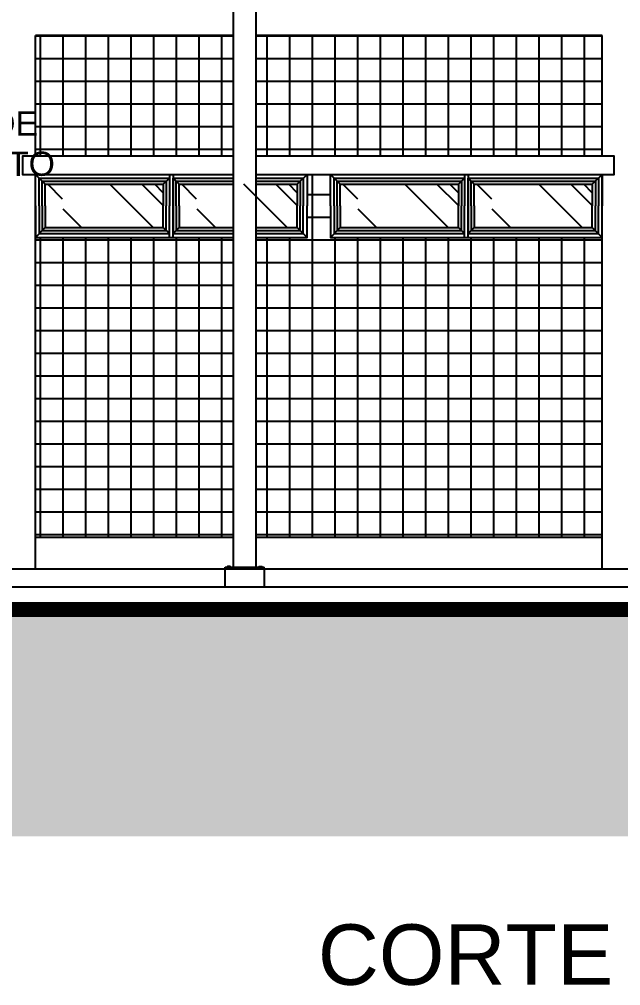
# Model space of a CAD drawing. Header units: metres. Extents: x 2494 to 3558, y 282 to 553.
# Drawn here: x 2935.36 to 2939.34, y 328.4 to 334.8 of the extents above; entities that cross this region are included whole.
import ezdxf
from ezdxf import colors
from ezdxf.entities.mleader import LeaderData, LeaderLine
from ezdxf.math import Vec2, Vec3

# ---------------------------------------------------------------- set-up
doc = ezdxf.new("R2010")
doc.units = ezdxf.units.M
doc.header["$LTSCALE"] = 7
doc.header["$MEASUREMENT"] = 0
doc.layers.add('HACH', color=251, linetype='Continuous', lineweight=5)
for name, color, linetype in [('HACHURA', 251, 'Continuous'), ('HACHURA PISOS', 250, 'Continuous'), ('PENA 0.2', 2, 'Continuous'), ('PENA 01', 1, 'Continuous'), ('PENA 02', 2, 'Continuous'), ('PENA 06', 6, 'Continuous'), ('TXT ESPECIFICAÇÕES', 7, 'Continuous')]:
    doc.layers.add(name, color=color, linetype=linetype)
doc.styles.add('Luana', font='arial.ttf')
doc.styles.get("Standard").update_dxf_attribs({"font": 'arial.ttf'})
pattern_1 = [(135, (-9.201249999999163, 2.258333333333383), (-0.4242640687119287, 1.131370849898476), [7.5, -1, 2.5, -0.5]), (135, (-9.494699314191621, 2.90533603811906), (0.8237794000823279, 0.1166726188957805), [1.5, -0.165, 3, -0.375]), (135, (-9.077506313291451, 2.735630410634315), (-1.60159685938753, 2.075358402782517), [4, -0.7, 2, -0.5])]
pattern_2 = [(135, (-8.3149999999996, 2.258333333333383), (-0.4242640687119287, 1.131370849898476), [7.5, -1, 2.5, -0.5]), (135, (-8.608449314192057, 2.90533603811906), (0.8237794000823279, 0.1166726188957805), [1.5, -0.165, 3, -0.375]), (135, (-8.191256313291888, 2.735630410634315), (-1.60159685938753, 2.075358402782517), [4, -0.7, 2, -0.5])]
pattern_3 = [(135, (-11.1537500000004, 2.258333333333383), (-0.4242640687119287, 1.131370849898476), [7.5, -1, 2.5, -0.5]), (135, (-11.44719931419286, 2.90533603811906), (0.8237794000823279, 0.1166726188957805), [1.5, -0.165, 3, -0.375]), (135, (-11.03000631329269, 2.735630410634315), (-1.60159685938753, 2.075358402782517), [4, -0.7, 2, -0.5])]
pattern_4 = [(135, (-10.26750000000084, 2.258333333333383), (-0.4242640687119287, 1.131370849898476), [7.5, -1, 2.5, -0.5]), (135, (-10.56094931419329, 2.90533603811906), (0.8237794000823279, 0.1166726188957805), [1.5, -0.165, 3, -0.375]), (135, (-10.14375631329312, 2.735630410634315), (-1.60159685938753, 2.075358402782517), [4, -0.7, 2, -0.5])]

# ---------------------------------------------------------------- blocks, each defined once
blk = doc.blocks.new('A$C5D1F5C78')
at = {"layer": 'PENA 01'}
for p, q in [((-0.1300000000001091, -7.600000000000023), (-0.1300000000001091, -7.590000000000032)), ((-0.1088954178180757, -7.585375796944732), (-0.1088954178180757, -7.590000000000032)), ((-0.1008467417746033, -7.585375796944732), (-0.1008467417746033, -7.590000000000032)), ((0.1008467417746033, -7.585375796944732), (0.1008467417746033, -7.590000000000032)), ((0.1088954178180757, -7.585375796944732), (0.1088954178180757, -7.590000000000032)), ((0.1300000000001091, -7.600000000000023), (0.1300000000001091, -7.590000000000032)), ((0.1300000000001091, -7.600000000000023), (0.1300000000001091, -7.590000000000032)), ((0.1300000000001091, -7.600000000000023), (0.1300000000001091, -7.720000000000027))]:
    blk.add_line(p, q, dxfattribs=at)
for points in [[(-0.1300000000001091, -7.590000000000032), (0.1300000000001091, -7.590000000000032)], [(-0.1300000000001091, -7.720000000000027), (-0.1300000000001091, -7.600000000000023), (0.1300000000001091, -7.600000000000023)]]:
    blk.add_lwpolyline(points, dxfattribs=at)
for points in [[(-0.1139966562154768, -7.590000000000032), (-0.09574550337720211, -7.590000000000032), (-0.09574550337720211, -7.585375796944732), (-0.1139966562154768, -7.585375796944732)], [(0.1139966562154768, -7.590000000000032), (0.09574550337720211, -7.590000000000032), (0.09574550337720211, -7.585375796944732), (0.1139966562154768, -7.585375796944732)]]:
    blk.add_lwpolyline(points, close=True, dxfattribs=at)
blk = doc.blocks.new('A$C4E985608')
at = {"layer": 'HACHURA', "ltscale": 1.5}
h = blk.add_hatch(dxfattribs=at)
h.set_pattern_fill('AR-RROOF', color=256, scale=0.5, angle=45, style=0)
h.set_pattern_definition(pattern_3)
h.paths.add_polyline_path([(-11.1537500000004, 2.401666666666756), (-11.9350000000004, 2.401666666666642), (-11.9350000000004, 2.545000000000016), (-11.1537500000004, 2.545000000000016)])
h = blk.add_hatch(dxfattribs=at)
h.set_pattern_fill('AR-RROOF', color=256, scale=0.5, angle=45, style=0)
h.set_pattern_definition(pattern_4)
h.paths.add_polyline_path([(-10.26750000000084, 2.401666666666699), (-11.04875000000084, 2.401666666666642), (-11.04875000000084, 2.545000000000016), (-10.26750000000084, 2.545000000000016)])
h = blk.add_hatch(dxfattribs=at)
h.set_pattern_fill('AR-RROOF', color=256, scale=0.5, angle=45, style=0)
h.set_pattern_definition(pattern_1)
h.paths.add_polyline_path([(-9.201249999999163, 2.401666666666756), (-9.982499999999163, 2.401666666666642), (-9.982499999999163, 2.545000000000016), (-9.201249999999163, 2.545000000000016)])
h = blk.add_hatch(dxfattribs=at)
h.set_pattern_fill('AR-RROOF', color=256, scale=0.5, angle=45, style=0)
h.set_pattern_definition(pattern_2)
h.paths.add_polyline_path([(-8.3149999999996, 2.401666666666699), (-9.0962499999996, 2.401666666666642), (-9.0962499999996, 2.545000000000016), (-8.3149999999996, 2.545000000000016)])
h = blk.add_hatch(dxfattribs=at)
h.set_pattern_fill('AR-RROOF', color=256, scale=0.5, angle=45, style=0)
h.set_pattern_definition(pattern_3)
h.paths.add_polyline_path([(-11.1537500000004, 2.401666666666642), (-11.9350000000004, 2.401666666666756), (-11.9350000000004, 2.258333333333383), (-11.1537500000004, 2.258333333333383)])
h = blk.add_hatch(dxfattribs=at)
h.set_pattern_fill('AR-RROOF', color=256, scale=0.5, angle=45, style=0)
h.set_pattern_definition(pattern_4)
h.paths.add_polyline_path([(-10.54040932729322, 2.401666666666642), (-10.54040932729322, 2.258333333333383), (-10.26750000000084, 2.258333333333383), (-10.26750000000084, 2.401666666666699)])
h.paths.add_polyline_path([(-10.69040932729285, 2.258333333333383), (-10.69040932729285, 2.401666666666699), (-11.04875000000084, 2.401666666666756), (-11.04875000000084, 2.258333333333383)])
h = blk.add_hatch(dxfattribs=at)
h.set_pattern_fill('AR-RROOF', color=256, scale=0.5, angle=45, style=0)
h.set_pattern_definition(pattern_1)
h.paths.add_polyline_path([(-9.201249999999163, 2.401666666666642), (-9.982499999999163, 2.401666666666756), (-9.982499999999163, 2.258333333333383), (-9.201249999999163, 2.258333333333383)])
h = blk.add_hatch(dxfattribs=at)
h.set_pattern_fill('AR-RROOF', color=256, scale=0.5, angle=45, style=0)
h.set_pattern_definition(pattern_2)
h.paths.add_polyline_path([(-8.3149999999996, 2.401666666666699), (-9.0962499999996, 2.401666666666756), (-9.0962499999996, 2.258333333333383), (-8.3149999999996, 2.258333333333383)])
at = {"layer": 'HACHURA PISOS'}
h = blk.add_hatch(dxfattribs=at)
h.set_pattern_fill('_USER,_O', color=256, scale=0.15, double=1, pattern_type=0)
h.set_pattern_definition([(0, (-24.00361561554291, 27.48907575251792), (0, 0.15), []), (90, (-24.00361561554291, 27.48907575251792), (-0.15, 9.184850993605149e-18), [])])
h.paths.add_polyline_path([(-0.25, 2.730000000000075), (-0.25, 3.529999999999916), (-4, 3.529999999999916), (-4, 2.730000000000075)])
h.paths.add_polyline_path([(-12.25, 2.730000000000075), (-12.24999999999955, 3.529999999999916), (-16, 3.529999999999916), (-16, 2.730000000000075)])
h.paths.add_polyline_path([(-22.04040932729231, 3.529999999999916), (-22.04040932729322, 2.730000000000132), (-20.25, 2.730000000000075), (-20.25, 3.529999999999973)])
h.paths.add_polyline_path([(-22.19040932729285, 2.730000000000075), (-22.19040932729285, 3.529999999999916), (-24, 3.529999999999916), (-24, 2.730000000000075)])
h.paths.add_polyline_path([(-22.04040932729322, 2.193333333333385), (-22.04040932729322, 0.2100000000000364), (-20.25, 0.2100000000000364), (-20.25, 2.193333333333385)])
h.paths.add_polyline_path([(-22.19040932729285, 0.2100000000000364), (-22.19040932729331, 2.193333333333385), (-24.00000000000136, 2.193333333333271), (-24, 0.2100000000000364)])
h.paths.add_polyline_path([(-16.4404093272924, 2.730000000000075), (-16.4404093272924, 3.529999999999916), (-20.00000000000045, 3.529999999999973), (-20, 2.730000000000075)])
h.paths.add_polyline_path([(-16.29040932729276, 3.529999999999916), (-16.29040932729276, 2.730000000000075), (-16.25, 2.730000000000075), (-16.24999999999955, 3.529999999999916)])
h.paths.add_polyline_path([(-16.29040932729276, 2.193333333333385), (-16.29040932729367, 0.2100000000000364), (-16.25, 0.2100000000000364), (-16.25, 2.193333333333271)])
h.paths.add_polyline_path([(-16.44040932729285, 0.2100000000000364), (-16.44040932729285, 2.193333333333385), (-20, 2.193333333334181), (-20, 0.2100000000000364)])
h.paths.add_polyline_path([(-10.54040932729276, 2.193333333333385), (-10.54040932729322, 0.2100000000000364), (-8.249999999999545, 0.2100000000000364), (-8.25, 2.193333333333385), (-10.04749999999922, 2.193333333333385), (-10.04749999999922, 2.610000000000014), (-10.20250000000078, 2.610000000000014), (-10.20250000000078, 2.193333333333385)])
h.paths.add_polyline_path([(-10.6904093272924, 0.2100000000000932), (-10.69040932729285, 2.193333333333385), (-11.99999999999955, 2.193333333333385), (-11.99999999999909, 0.2100000000000364)])
h.paths.add_polyline_path([(-10.54040932729322, 3.529999999999859), (-10.54040932729322, 2.730000000000132), (-8.25, 2.730000000000075), (-8.249999999999545, 3.529999999999916)])
h.paths.add_polyline_path([(-4.790409327293219, 3.529999999999916), (-4.790409327293219, 2.730000000000075), (-4.25, 2.730000000000075), (-4.250000000000455, 3.529999999999916)])
h.paths.add_polyline_path([(-4.940409327292855, 2.730000000000075), (-4.940409327292855, 3.529999999999916), (-8, 3.529999999999916), (-8, 2.730000000000075)])
h.paths.add_polyline_path([(-4.790409327293219, 2.193333333333385), (-4.790409327293219, 0.2100000000000364), (-4.25, 0.2100000000000364), (-4.25, 2.193333333333385)])
h.paths.add_polyline_path([(-2.754894734915069, 0.2100000000000932), (-2.754894734915524, 1.761999999999944), (-2.752986581187997, 1.776493866526152), (-2.747392157527429, 1.790000000000532), (-2.738492714662698, 1.801597979745225), (-2.726894734914822, 1.810497422612229), (-2.713388601440784, 1.816091846272172), (-2.698894734915484, 1.817999999999984), (-2.68440086839064, 1.816091846272229), (-2.670894734916601, 1.810497422612116), (-2.659296755167816, 1.801597979745509), (-2.650397312303539, 1.789999999998088), (-2.644802888643881, 1.776493866524618), (-2.642894734915444, 1.76199999999875), (-2.642894734915444, 0.2100000000000364), (-0.25, 0.2100000000000364), (-0.25, 2.193333333333385), (-2.047499999999673, 2.193333333333385), (-2.047499999999673, 2.610000000000014), (-2.202500000001237, 2.610000000000014), (-2.202500000001237, 2.193333333333385), (-4, 2.193333333333385), (-4, 0.2100000000000364)])
h.paths.add_polyline_path([(-10.69040932729331, 2.730000000000075), (-10.69040932729285, 3.529999999999859), (-11.99999999999955, 3.529999999999916), (-11.99999999999955, 2.730000000000075)])
h.paths.add_polyline_path([(-12.94121166332116, 0.7061844243378346), (-12.9412116633207, 0.2100000000000932), (-12.24999999999955, 0.2100000000000364), (-12.25, 2.193333333333385), (-14.04749999999922, 2.193333333333385), (-14.04749999999922, 2.610000000000014), (-14.20250000000078, 2.610000000000014), (-14.20250000000078, 2.193333333333385), (-16, 2.193333333333385), (-15.99999999999955, 0.2100000000000364), (-13.84121955639012, 0.2100000000000364), (-13.84121955639012, 0.7061844243377777)])
at = {"layer": 'HACHURA', "ltscale": 1.5}
for p, q in [((-11.99999999999955, 2.730000000000075), (-11.99999999999955, 3.529999999999859)), ((-10.69040932729285, 3.529999999999973), (-11.99999999999955, 3.529999999999916)), ((-8.25, 3.529999999999916), (-10.54040932729322, 3.529999999999973)), ((-8.25, 2.730000000000075), (-8.249999999999545, 3.529999999999859)), ((-11.99999999999909, 0), (-11.99999999999955, 2.610000000000014)), ((-11.11375000000062, 2.610000000000014), (-11.11375000000062, 2.401666666666699)), ((-11.11375000000044, 2.585000000000036), (-11.11375000000044, 2.401666666666699)), ((-11.088750000000621, 2.610000000000014), (-11.088750000000621, 2.401666666666699)), ((-10.22750000000087, 2.585000000000036), (-10.22750000000087, 2.401666666666699)), ((-9.16124999999938, 2.610000000000014), (-9.16124999999938, 2.401666666666699)), ((-9.1612499999992, 2.585000000000036), (-9.1612499999992, 2.401666666666699)), ((-9.136249999999382, 2.610000000000014), (-9.136249999999382, 2.401666666666699)), ((-8.274999999999636, 2.585000000000036), (-8.274999999999636, 2.401666666666699)), ((-8.249999999999545, 0), (-8.25, 2.610000000000014)), ((-11.11375000000062, 2.193333333333385), (-11.11375000000062, 2.401666666666699)), ((-11.11375000000044, 2.218333333333362), (-11.11375000000044, 2.401666666666699)), ((-11.088750000000621, 2.193333333333385), (-11.088750000000621, 2.401666666666699)), ((-10.22750000000087, 2.218333333333362), (-10.22750000000087, 2.401666666666699)), ((-9.16124999999938, 2.193333333333385), (-9.16124999999938, 2.401666666666699)), ((-9.1612499999992, 2.218333333333362), (-9.1612499999992, 2.401666666666699)), ((-9.136249999999382, 2.193333333333385), (-9.136249999999382, 2.401666666666699)), ((-8.274999999999636, 2.218333333333362), (-8.274999999999636, 2.401666666666699))]:
    blk.add_line(p, q, dxfattribs=at)
for points in [[(-10.6904093272924, 2.730000000000075), (-12.08499999999958, 2.730000000000075), (-12.08499999999958, 2.610000000000014), (-10.6904093272924, 2.610000000000014)], [(-10.54040932729322, 2.610000000000014), (-8.169999999999618, 2.610000000000014), (-8.169999999999618, 2.730000000000075), (-10.54040932729322, 2.730000000000075)], [(-12.00000000000045, 2.401666666666699), (-12.00000000000045, 2.610000000000014), (-10.6904093272924, 2.610000000000014)], [(-11.9350000000004, 2.545000000000016), (-12.00000000000045, 2.610000000000127)], [(-11.97500000000036, 2.401666666666699), (-11.97500000000036, 2.585000000000036), (-11.11375000000044, 2.585000000000036)], [(-11.97500000000036, 2.401666666666699), (-11.97500000000036, 2.585000000000036), (-11.11375000000044, 2.585000000000036), (-11.11375000000044, 2.401666666666699)], [(-11.95500000000038, 2.401666666666699), (-11.95500000000038, 2.565000000000055), (-11.13375000000042, 2.565000000000055), (-11.13375000000042, 2.401666666666699)], [(-11.11375000000044, 2.585000000000036), (-11.1537500000004, 2.545000000000016)], [(-11.0887500000008, 2.585000000000036), (-10.6904093272924, 2.585000000000036)], [(-11.0887500000008, 2.401666666666699), (-11.0887500000008, 2.585000000000036), (-10.6904093272924, 2.585000000000036)], [(-11.0887500000008, 2.401666666666699), (-11.0887500000008, 2.585000000000036), (-10.6904093272924, 2.585000000000036)], [(-11.04875000000084, 2.545000000000016), (-11.0887500000008, 2.585000000000036)], [(-11.06875000000082, 2.401666666666699), (-11.06875000000082, 2.565000000000055), (-10.6904093272924, 2.565000000000055)], [(-10.54040932729322, 2.610000000000014), (-10.20250000000078, 2.610000000000014), (-10.20250000000078, 2.401666666666699)], [(-10.54040932729322, 2.585000000000036), (-10.22750000000087, 2.585000000000036), (-10.22750000000087, 2.401666666666699)], [(-10.54040932729322, 2.585000000000036), (-10.22750000000087, 2.585000000000036)], [(-10.54040932729322, 2.585000000000036), (-10.22750000000087, 2.585000000000036), (-10.22750000000087, 2.401666666666699)], [(-10.54040932729322, 2.565000000000055), (-10.24750000000085, 2.565000000000055), (-10.24750000000085, 2.401666666666699)], [(-10.20250000000078, 2.610000000000127), (-10.26750000000084, 2.545000000000016)], [(-10.04749999999922, 2.401666666666699), (-10.04749999999922, 2.610000000000014), (-8.249999999999545, 2.610000000000014), (-8.249999999999545, 2.401666666666699)], [(-9.982499999999163, 2.545000000000016), (-10.04749999999922, 2.610000000000127)], [(-10.02249999999913, 2.401666666666699), (-10.02249999999913, 2.585000000000036), (-9.1612499999992, 2.585000000000036)], [(-10.02249999999913, 2.401666666666699), (-10.02249999999913, 2.585000000000036), (-9.1612499999992, 2.585000000000036), (-9.1612499999992, 2.401666666666699)], [(-10.00249999999915, 2.401666666666699), (-10.00249999999915, 2.565000000000055), (-9.181249999999181, 2.565000000000055), (-9.181249999999181, 2.401666666666699)], [(-9.1612499999992, 2.585000000000036), (-9.201249999999163, 2.545000000000016)], [(-9.136249999999563, 2.585000000000036), (-8.274999999999636, 2.585000000000036), (-8.274999999999636, 2.401666666666699)], [(-9.136249999999563, 2.401666666666699), (-9.136249999999563, 2.585000000000036), (-8.274999999999636, 2.585000000000036)], [(-9.136249999999563, 2.401666666666699), (-9.136249999999563, 2.585000000000036), (-8.274999999999636, 2.585000000000036), (-8.274999999999636, 2.401666666666699)], [(-9.0962499999996, 2.545000000000016), (-9.136249999999563, 2.585000000000036)], [(-9.116249999999582, 2.401666666666699), (-9.116249999999582, 2.565000000000055), (-8.294999999999618, 2.565000000000055), (-8.294999999999618, 2.401666666666699)], [(-8.249999999999545, 2.610000000000127), (-8.3149999999996, 2.545000000000016)], [(-11.9350000000004, 2.401666666666699), (-11.9350000000004, 2.545000000000016), (-11.1537500000004, 2.545000000000016), (-11.1537500000004, 2.401666666666699)], [(-11.04875000000084, 2.401666666666699), (-11.04875000000084, 2.545000000000016), (-10.6904093272924, 2.545000000000016)], [(-10.54040932729322, 2.545000000000016), (-10.26750000000084, 2.545000000000016), (-10.26750000000084, 2.401666666666699)], [(-9.982499999999163, 2.401666666666699), (-9.982499999999163, 2.545000000000016), (-9.201249999999163, 2.545000000000016), (-9.201249999999163, 2.401666666666699)], [(-9.0962499999996, 2.401666666666699), (-9.0962499999996, 2.545000000000016), (-8.3149999999996, 2.545000000000016), (-8.3149999999996, 2.401666666666699)], [(-12.00000000000045, 2.401666666666699), (-12.00000000000045, 2.193333333333385), (-10.6904093272924, 2.193333333333385)], [(-11.97500000000036, 2.401666666666699), (-11.97500000000036, 2.218333333333362), (-11.11375000000044, 2.218333333333362)], [(-11.97500000000036, 2.401666666666699), (-11.97500000000036, 2.218333333333362), (-11.11375000000044, 2.218333333333362), (-11.11375000000044, 2.401666666666699)], [(-11.95500000000038, 2.401666666666699), (-11.95500000000038, 2.238333333333344), (-11.13375000000042, 2.238333333333344), (-11.13375000000042, 2.401666666666699)], [(-11.9350000000004, 2.401666666666699), (-11.9350000000004, 2.258333333333383), (-11.1537500000004, 2.258333333333383), (-11.1537500000004, 2.401666666666699)], [(-11.0887500000008, 2.401666666666699), (-11.0887500000008, 2.218333333333362), (-10.6904093272924, 2.218333333333362)], [(-11.0887500000008, 2.401666666666699), (-11.0887500000008, 2.218333333333362), (-10.6904093272924, 2.218333333333362)], [(-11.06875000000082, 2.401666666666699), (-11.06875000000082, 2.238333333333344), (-10.6904093272924, 2.238333333333344)], [(-11.04875000000084, 2.401666666666699), (-11.04875000000084, 2.258333333333383), (-10.6904093272924, 2.258333333333383)], [(-10.54040932729322, 2.193333333333385), (-10.20250000000078, 2.193333333333385), (-10.20250000000078, 2.401666666666699)], [(-10.54040932729322, 2.218333333333362), (-10.22750000000087, 2.218333333333362), (-10.22750000000087, 2.401666666666699)], [(-10.54040932729322, 2.218333333333362), (-10.22750000000087, 2.218333333333362), (-10.22750000000087, 2.401666666666699)], [(-10.54040932729322, 2.238333333333344), (-10.24750000000085, 2.238333333333344), (-10.24750000000085, 2.401666666666699)], [(-10.54040932729322, 2.258333333333383), (-10.26750000000084, 2.258333333333383), (-10.26750000000084, 2.401666666666699)], [(-10.04749999999922, 2.401666666666699), (-10.04749999999922, 2.193333333333385), (-8.249999999999545, 2.193333333333385), (-8.249999999999545, 2.401666666666699)], [(-10.02249999999913, 2.401666666666699), (-10.02249999999913, 2.218333333333362), (-9.1612499999992, 2.218333333333362)], [(-10.02249999999913, 2.401666666666699), (-10.02249999999913, 2.218333333333362), (-9.1612499999992, 2.218333333333362), (-9.1612499999992, 2.401666666666699)], [(-10.00249999999915, 2.401666666666699), (-10.00249999999915, 2.238333333333344), (-9.181249999999181, 2.238333333333344), (-9.181249999999181, 2.401666666666699)], [(-9.982499999999163, 2.401666666666699), (-9.982499999999163, 2.258333333333383), (-9.201249999999163, 2.258333333333383), (-9.201249999999163, 2.401666666666699)], [(-9.136249999999563, 2.218333333333362), (-8.274999999999636, 2.218333333333362), (-8.274999999999636, 2.401666666666699)], [(-9.136249999999563, 2.401666666666699), (-9.136249999999563, 2.218333333333362), (-8.274999999999636, 2.218333333333362)], [(-9.136249999999563, 2.401666666666699), (-9.136249999999563, 2.218333333333362), (-8.274999999999636, 2.218333333333362), (-8.274999999999636, 2.401666666666699)], [(-9.116249999999582, 2.401666666666699), (-9.116249999999582, 2.238333333333344), (-8.294999999999618, 2.238333333333344), (-8.294999999999618, 2.401666666666699)], [(-9.0962499999996, 2.401666666666699), (-9.0962499999996, 2.258333333333383), (-8.3149999999996, 2.258333333333383), (-8.3149999999996, 2.401666666666699)], [(-11.9350000000004, 2.258333333333383), (-12.00000000000045, 2.193333333333271)], [(-11.11375000000044, 2.218333333333362), (-11.1537500000004, 2.258333333333383)], [(-11.04875000000084, 2.258333333333383), (-11.0887500000008, 2.218333333333362)], [(-10.20250000000078, 2.193333333333271), (-10.26750000000084, 2.258333333333383)], [(-9.982499999999163, 2.258333333333383), (-10.04749999999922, 2.193333333333271)], [(-9.1612499999992, 2.218333333333362), (-9.201249999999163, 2.258333333333383)], [(-9.0962499999996, 2.258333333333383), (-9.136249999999563, 2.218333333333362)], [(-8.249999999999545, 2.193333333333271), (-8.3149999999996, 2.258333333333383)], [(-11.0887500000008, 2.218333333333362), (-10.6904093272924, 2.218333333333362)], [(-10.54040932729322, 2.218333333333362), (-10.22750000000087, 2.218333333333362)], [(-11.99999999999955, 0.2100000000000364), (-10.6904093272924, 0.2100000000000364)], [(-10.54040932729322, 0.2100000000000364), (-8.249999999999545, 0.2100000000000364)]]:
    blk.add_lwpolyline(points, dxfattribs=at)

msp = doc.modelspace()

# ---------------------------------------------------------------- hatches: boundary and pattern name
at = {"layer": 'PENA 01', "ltscale": 1.5}
h = msp.add_hatch(dxfattribs=at)
h.set_pattern_fill('EARTH', color=256, scale=0.75, angle=45, style=0, double=1)
h.set_pattern_definition([(45, (2958.04863484639, 464.2221928226954), (2.775557561562891e-17, 0.2651650429449554), [0.1875, -0.1875]), (45, (2957.998916400838, 464.2719112682476), (2.775557561562891e-17, 0.2651650429449554), [0.1875, -0.1875]), (45, (2957.949197955286, 464.3216297137998), (2.775557561562891e-17, 0.2651650429449554), [0.1875, -0.1875]), (135, (2957.949197955286, 464.3547753441679), (-0.2651650429449553, 5.551115123125783e-17), [0.1875, -0.1875]), (135, (2957.998916400838, 464.4044937897201), (-0.2651650429449553, 5.551115123125783e-17), [0.1875, -0.1875]), (135, (2958.04863484639, 464.4542122352723), (-0.2651650429449553, 5.551115123125783e-17), [0.1875, -0.1875])])
h.paths.add_polyline_path([(2955.899750044544, 330.7925224131498), (2948.208755517714, 330.7925224131498), (2948.208755517714, 330.8925224131498), (2915.725455220699, 330.8925224131498), (2915.725455220699, 330.6925224131498), (2913.538240925337, 330.6925224131498), (2913.538240925336, 331.0125224131498), (2912.418240925336, 331.0125224131498), (2912.418240925336, 330.9825224131498), (2868.978151446249, 330.9825224131498), (2858.213650252629, 331.0125224131498), (2858.213650252629, 331.0825224131498), (2856.215400000124, 331.0825224131498), (2856.215400000124, 329.3925224131498), (2955.899750044544, 329.3925224131498)])

# ---------------------------------------------------------------- linework, layer by layer
at = {"layer": 'PENA 01'}
for p, q in [((2936.773240925336, 338.7625224131498), (2936.773240925337, 331.1725224131498)), ((2936.923240925336, 338.7625224131498), (2936.923240925336, 331.1725224131498)), ((2934.4124376246, 331.1625224131498), (2940.461507408696, 331.1625224131498))]:
    msp.add_line(p, q, dxfattribs=at)
at = {"layer": 'PENA 02', "ltscale": 1.5, "const_width": 0.1}
msp.add_lwpolyline([(2856.215400000124, 331.0825224131498), (2858.213650252629, 331.0825224131498), (2858.213650252629, 331.0125224131498), (2868.978151446249, 331.0125224131498), (2868.978151446249, 330.9825224131498), (2912.418240925336, 330.9825224131498), (2912.418240925336, 331.0125224131498), (2913.538240925336, 331.0125224131498), (2913.538240925337, 330.6925224131498), (2915.725455220699, 330.6925224131498), (2915.725455220699, 330.8925224131498), (2948.208755517714, 330.8925224131498), (2948.208755517714, 330.7925224131498), (2955.899750044544, 330.7925224131498)], dxfattribs=at)
at = {"layer": 'PENA 06'}
msp.add_lwpolyline([(2915.575455220699, 331.0425224131498), (2948.358755517714, 331.0425224131498), (2948.358755517714, 330.9425224131497)], dxfattribs=at)

# ---------------------------------------------------------------- block references
at = {"layer": 'HACH'}
msp.add_blockref('A$C4E985608', (2947.463650252629, 331.1625224131498), dxfattribs=at)
at = {"layer": 'PENA 01'}
msp.add_blockref('A$C5D1F5C78', (2936.848240925336, 338.7625224131498), dxfattribs=at)

# ---------------------------------------------------------------- texts
at = {"layer": 'PENA 0.2', "style": 'Luana'}
msp.add_text('CORTE C-C', height=0.4, dxfattribs=at).set_placement((2937.332599496713, 328.4094292271891))

# ---------------------------------------------------------------- leaders
at = {"layer": 'TXT ESPECIFICAÇÕES', "ltscale": 0.05}
ml = msp.add_multileader_mtext('Standard', dxfattribs=at)
ml.set_content('BANCO DE\\PCONCRETO', color=256)
ml.set_leader_properties()
ml.build(insert=Vec2(0, 0))
ml.multileader.update_dxf_attribs({"dogleg_length": 0.36, "arrow_head_size": 0.15})
ctx = ml.context
ctx.base_point, ctx.char_height, ctx.arrow_head_size, ctx.landing_gap_size, ctx.plane_origin = Vec3(2934.223912188966, 334.1083309589419), 0.16, 0.15, 0.09, Vec3(2934.534275572907, 336.6528952399431)
notes = []
notes.append((ctx, [(0, (1, 1, 0), (2933.863912188966, 334.1083309589419), (1, 0), 0.36, [(0, [(2933.863912188966, 331.802446077151)], 0, [])])]))
ctx.mtext.insert, ctx.mtext.flow_direction = Vec3(2934.313912188966, 334.1896952154221), 5
for ctx, leaders in notes:
    for number, flags, end, landing, length, lines in leaders:
        leader = LeaderData()
        leader.index, (leader.has_last_leader_line, leader.has_dogleg_vector, leader.attachment_direction) = number, flags
        leader.last_leader_point, leader.dogleg_vector, leader.dogleg_length = Vec3(end), Vec3(landing), length
        for number, points, colour, breaks in lines:
            line = LeaderLine()
            line.index, line.vertices, line.color, line.breaks = number, Vec3.list(points), colors.encode_raw_color(colour), breaks
            leader.lines.append(line)
        ctx.leaders.append(leader)

doc.saveas('drawing.dxf')
